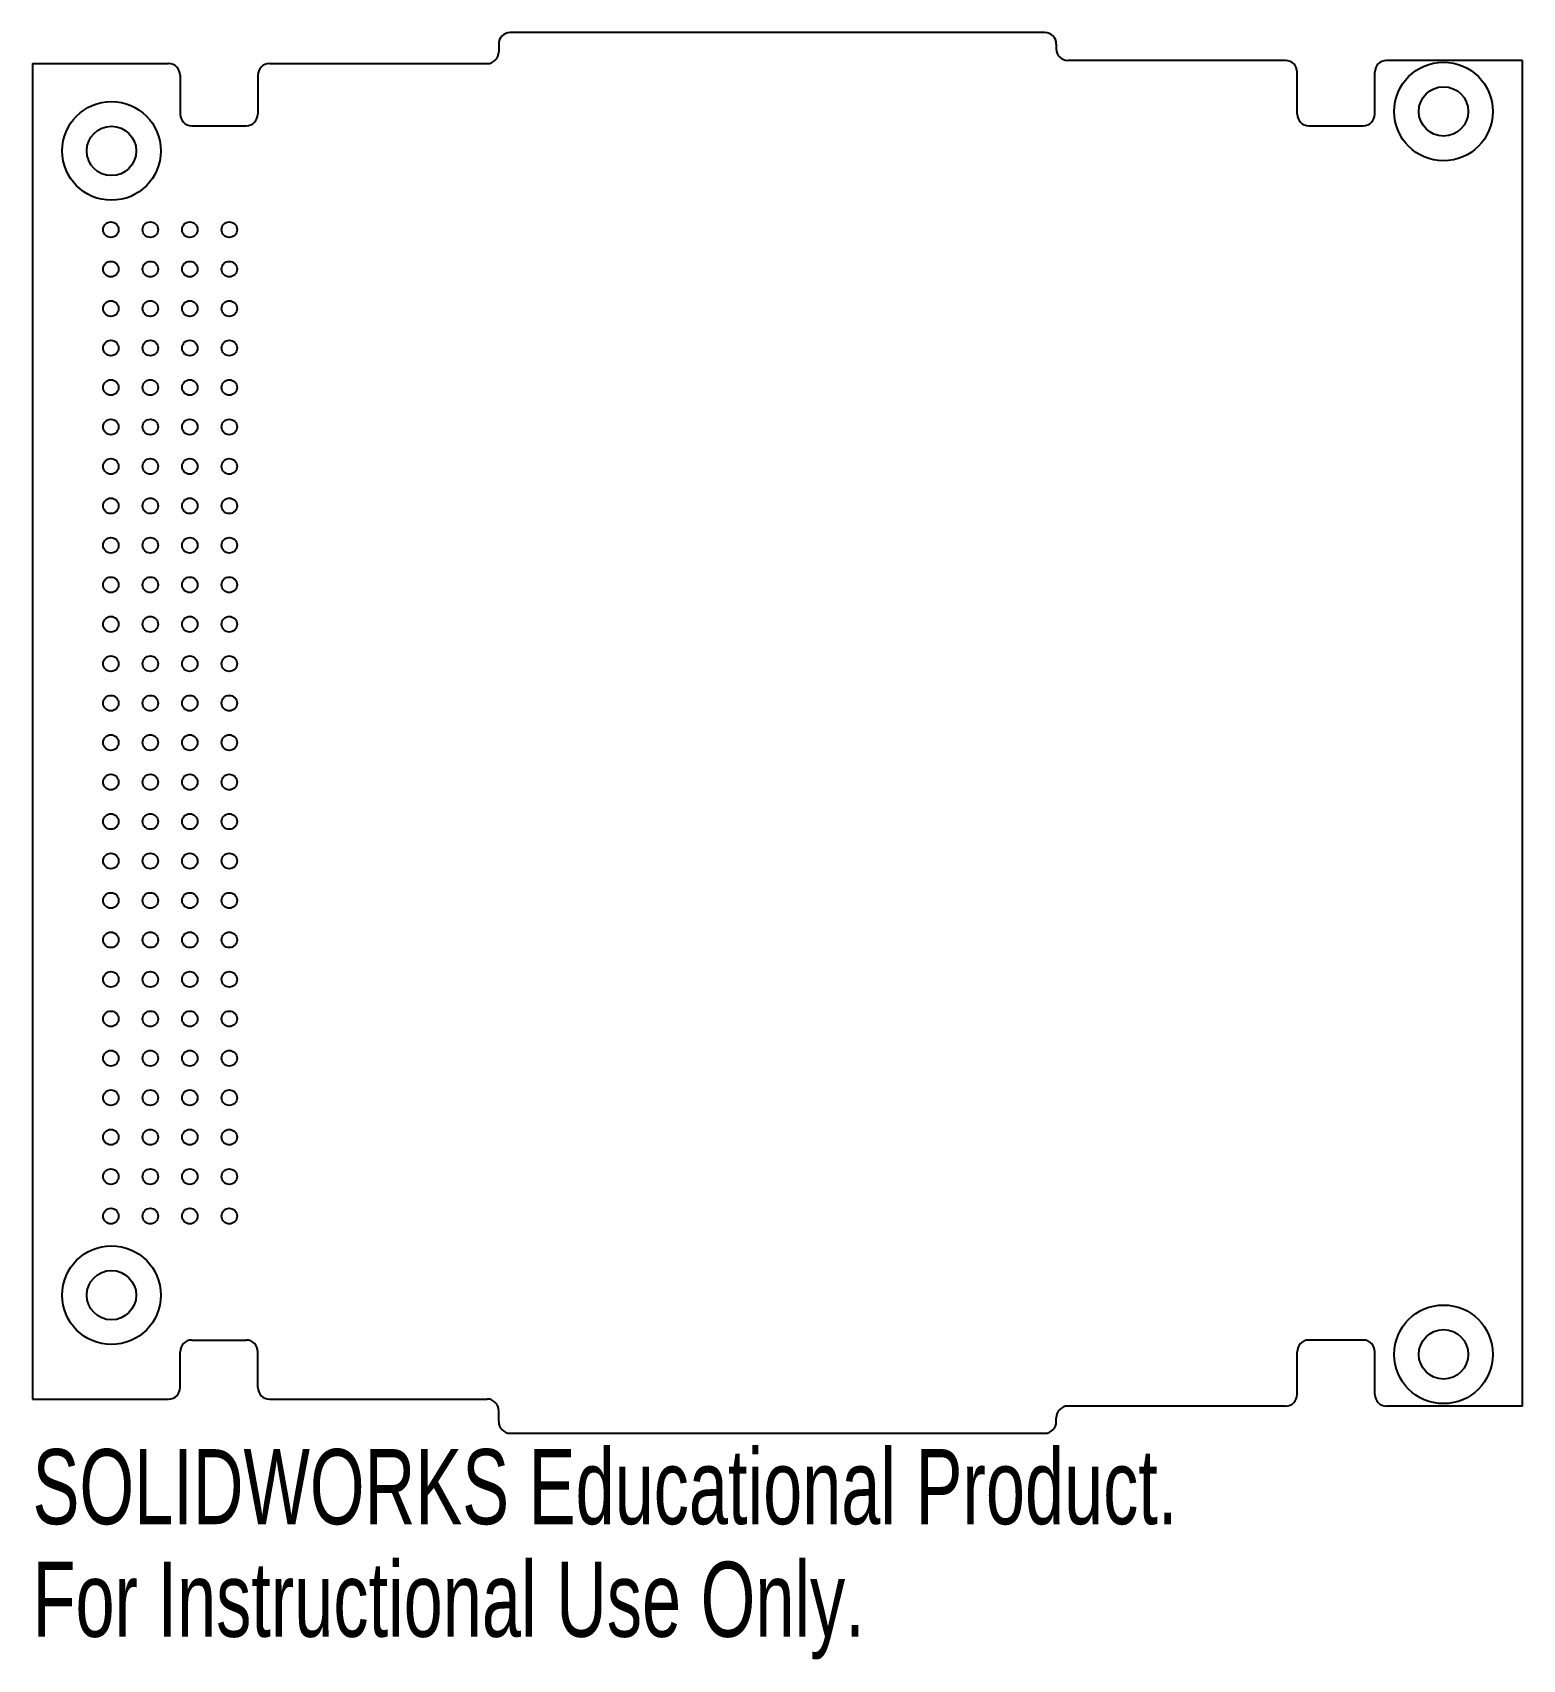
# Model space of a CAD drawing. Header units: millimetres. Extents: x -48 to 48, y -60 to 45.
import ezdxf

# ---------------------------------------------------------------- set-up
doc = ezdxf.new("R2010")
doc.units = ezdxf.units.MM
doc.styles.add('SLDTEXTSTYLE0', font='TXT', dxfattribs={"width": 0.7})

msp = doc.modelspace()

# ---------------------------------------------------------------- linework, layer by layer
at = {"color": 7, "linetype": 'Continuous', "lineweight": 25}
for p, q in [((17.195, 45.085), (-17.195, 45.085)), ((-17.945, 44.335), (-17.945, 43.835)), ((17.945, 44.335), (17.945, 44.035)), ((-47.945, 43.085), (-47.945, -42.885)), ((-47.945, 43.085), (-39.195, 43.085)), ((-32.695, 43.085), (-18.695, 43.085)), ((32.695, 43.285), (18.695, 43.285)), ((47.945, 43.285), (39.195, 43.285)), ((47.945, -43.335), (47.945, 43.285)), ((-38.445, 42.335), (-38.445, 39.835)), ((-33.445, 42.335), (-33.445, 39.835)), ((33.445, 39.835), (33.445, 42.535)), ((38.445, 39.835), (38.445, 42.535)), ((-37.695, 39.085), (-34.195, 39.085)), ((34.195, 39.085), (37.695, 39.085)), ((-37.695, -39.085), (-34.195, -39.085)), ((37.695, -39.085), (34.195, -39.085)), ((-38.445, -42.135), (-38.445, -39.835)), ((-33.445, -42.135), (-33.445, -39.835)), ((33.445, -42.585), (33.445, -39.835)), ((38.445, -42.585), (38.445, -39.835)), ((-47.945, -42.885), (-39.195, -42.885)), ((-32.695, -42.885), (-18.695, -42.885)), ((-17.945, -44.335), (-17.945, -43.635)), ((32.695, -43.335), (18.695, -43.335)), ((47.945, -43.335), (39.195, -43.335)), ((17.945, -44.335), (17.945, -44.085)), ((-17.195, -45.085), (17.195, -45.085))]:
    msp.add_line(p, q, dxfattribs=at)
for centre, radius in [((42.865, 40.005), 3.175), ((42.865, 40.005), 1.59), ((-42.865, 37.465), 3.175), ((-42.865, 37.465), 1.59), ((-42.90304, 32.395), 0.5), ((-40.36304, 32.395), 0.5), ((-37.82304, 32.395), 0.5), ((-35.28304, 32.395), 0.5), ((-42.90304, 29.855), 0.5), ((-40.36304, 29.855), 0.5), ((-37.82304, 29.855), 0.5), ((-35.28304, 29.855), 0.5), ((-42.90304, 27.315), 0.5), ((-40.36304, 27.315), 0.5), ((-37.82304, 27.315), 0.5), ((-35.28304, 27.315), 0.5), ((-42.90304, 24.775), 0.5), ((-40.36304, 24.775), 0.5), ((-37.82304, 24.775), 0.5), ((-35.28304, 24.775), 0.5), ((-42.90304, 22.235), 0.5), ((-40.36304, 22.235), 0.5), ((-37.82304, 22.235), 0.5), ((-35.28304, 22.235), 0.5), ((-42.90304, 19.695), 0.5), ((-40.36304, 19.695), 0.5), ((-37.82304, 19.695), 0.5), ((-35.28304, 19.695), 0.5), ((-42.90304, 17.155), 0.5), ((-40.36304, 17.155), 0.5), ((-37.82304, 17.155), 0.5), ((-35.28304, 17.155), 0.5), ((-42.90304, 14.615), 0.5), ((-40.36304, 14.615), 0.5), ((-37.82304, 14.615), 0.5), ((-35.28304, 14.615), 0.5), ((-42.90304, 12.075), 0.5), ((-40.36304, 12.075), 0.5), ((-37.82304, 12.075), 0.5), ((-35.28304, 12.075), 0.5), ((-42.90304, 9.535), 0.5), ((-40.36304, 9.535), 0.5), ((-37.82304, 9.535), 0.5), ((-35.28304, 9.535), 0.5), ((-42.90304, 6.995), 0.5), ((-40.36304, 6.995), 0.5), ((-37.82304, 6.995), 0.5), ((-35.28304, 6.995), 0.5), ((-42.90304, 4.455), 0.5), ((-40.36304, 4.455), 0.5), ((-37.82304, 4.455), 0.5), ((-35.28304, 4.455), 0.5), ((-42.90304, 1.915), 0.5), ((-40.36304, 1.915), 0.5), ((-37.82304, 1.915), 0.5), ((-35.28304, 1.915), 0.5), ((-42.90304, -0.625), 0.5), ((-40.36304, -0.625), 0.5), ((-37.82304, -0.625), 0.5), ((-35.28304, -0.625), 0.5), ((-42.90304, -3.165), 0.5), ((-40.36304, -3.165), 0.5), ((-37.82304, -3.165), 0.5), ((-35.28304, -3.165), 0.5), ((-42.90304, -5.705), 0.5), ((-40.36304, -5.705), 0.5), ((-37.82304, -5.705), 0.5), ((-35.28304, -5.705), 0.5), ((-42.90304, -8.245), 0.5), ((-40.36304, -8.245), 0.5), ((-37.82304, -8.245), 0.5), ((-35.28304, -8.245), 0.5), ((-42.90304, -10.785), 0.5), ((-40.36304, -10.785), 0.5), ((-37.82304, -10.785), 0.5), ((-35.28304, -10.785), 0.5), ((-42.90304, -13.325), 0.5), ((-40.36304, -13.325), 0.5), ((-37.82304, -13.325), 0.5), ((-35.28304, -13.325), 0.5), ((-42.90304, -15.865), 0.5), ((-40.36304, -15.865), 0.5), ((-37.82304, -15.865), 0.5), ((-35.28304, -15.865), 0.5), ((-42.90304, -18.405), 0.5), ((-40.36304, -18.405), 0.5), ((-37.82304, -18.405), 0.5), ((-35.28304, -18.405), 0.5), ((-42.90304, -20.945), 0.5), ((-40.36304, -20.945), 0.5), ((-37.82304, -20.945), 0.5), ((-35.28304, -20.945), 0.5), ((-42.90304, -23.485), 0.5), ((-40.36304, -23.485), 0.5), ((-37.82304, -23.485), 0.5), ((-35.28304, -23.485), 0.5), ((-42.90304, -26.025), 0.5), ((-40.36304, -26.025), 0.5), ((-37.82304, -26.025), 0.5), ((-35.28304, -26.025), 0.5), ((-42.90304, -28.565), 0.5), ((-40.36304, -28.565), 0.5), ((-37.82304, -28.565), 0.5), ((-35.28304, -28.565), 0.5), ((-42.90304, -31.105), 0.5), ((-40.36304, -31.105), 0.5), ((-37.82304, -31.105), 0.5), ((-35.28304, -31.105), 0.5), ((-42.865, -36.195), 3.175), ((-42.865, -36.195), 1.59), ((42.865, -40.005), 3.175), ((42.865, -40.005), 1.59)]:
    msp.add_circle(centre, radius, dxfattribs=at)
for centre, start, end in [((-17.195, 44.335), 90, 180), ((17.195, 44.335), 0, 90), ((18.695, 44.035), 180, 270), ((-39.195, 42.335), 0, 90), ((-32.695, 42.335), 90, 180), ((-18.695, 43.835), 270, 0), ((32.695, 42.535), 0, 90), ((39.195, 42.535), 90, 180), ((-37.695, 39.835), 180, 270), ((-34.195, 39.835), 270, 0), ((34.195, 39.835), 180, 270), ((37.695, 39.835), 270, 360), ((-37.695, -39.835), 90, 180), ((-34.195, -39.835), 0, 90), ((34.195, -39.835), 90, 180), ((37.695, -39.835), 0, 90), ((-39.195, -42.135), 270, 0), ((-32.695, -42.135), 180, 270), ((-18.695, -43.635), 0, 90), ((32.695, -42.585), 270, 0), ((39.195, -42.585), 180, 270), ((18.695, -44.085), 90, 180), ((-17.195, -44.335), 180, 270), ((17.195, -44.335), 270, 0)]:
    msp.add_arc(centre, 0.75, start, end, dxfattribs=at)

# ---------------------------------------------------------------- texts
at = {"color": 7, "linetype": 'Continuous', "char_height": 4.83362, "attachment_point": 1, "style": 'SLDTEXTSTYLE0'}
for s, insert in [('SOLIDWORKS Educational Product.', (-47.945, -46.10457)), ('For Instructional Use Only.', (-47.945, -53.355))]:
    msp.add_mtext(s, dxfattribs=dict(at, insert=insert))

doc.saveas('drawing.dxf')
